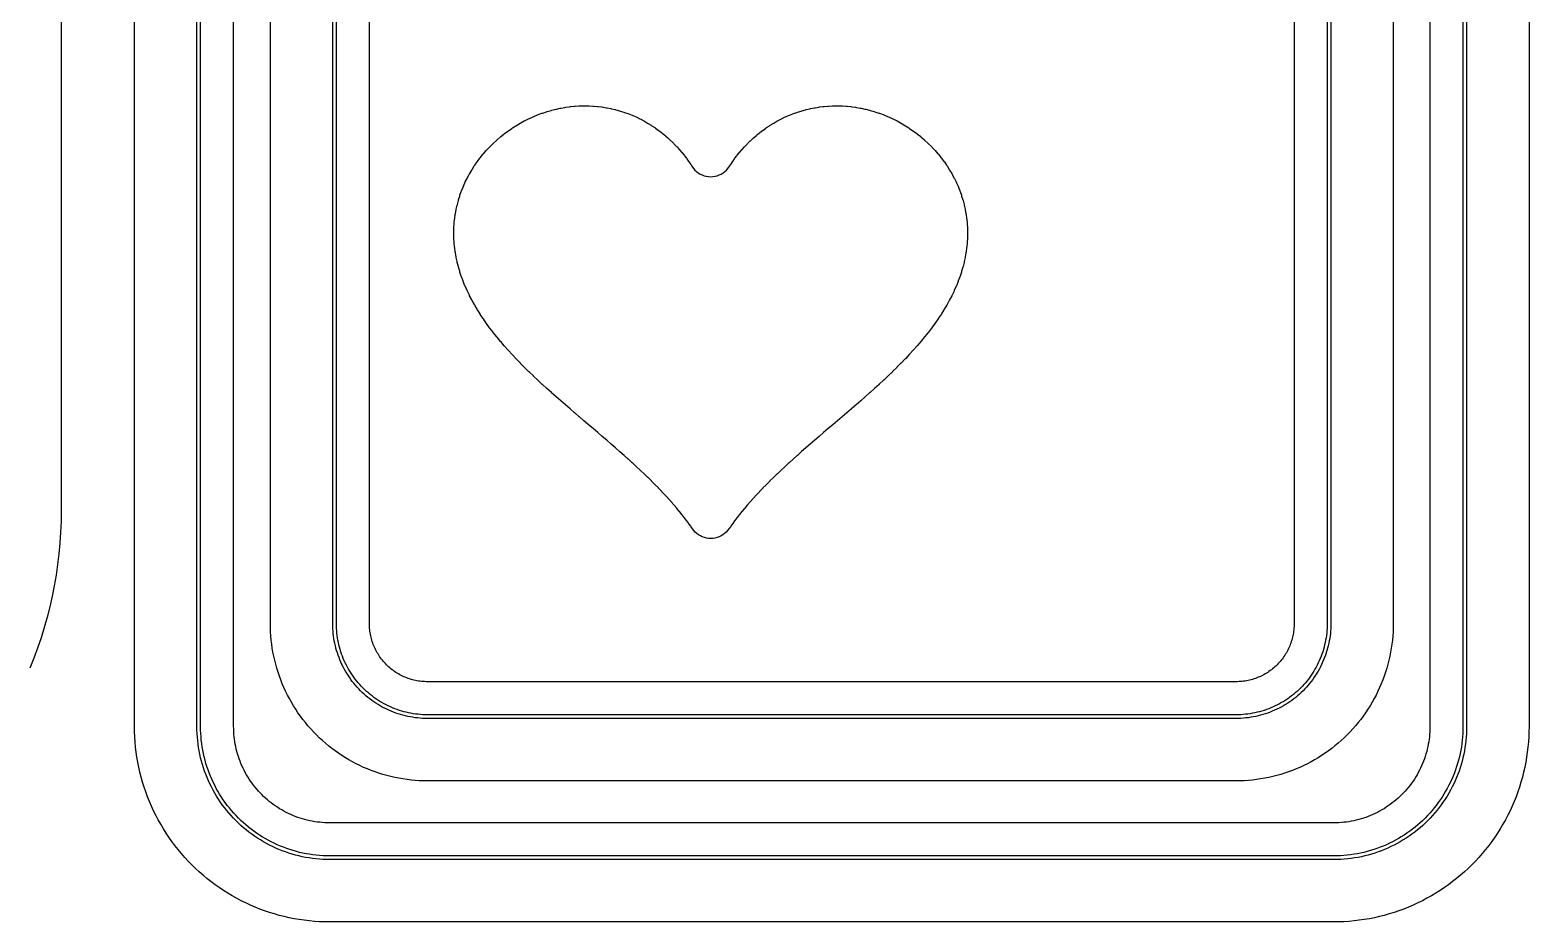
# Model space of a CAD drawing. Header units: metres. Extents: x 10 to 1210, y 10 to 2755.
# Drawn here: x 801.5 to 1210, y 10 to 252.9 of the extents above; entities that cross this region are included whole.
import ezdxf

# ---------------------------------------------------------------- set-up
doc = ezdxf.new("R2010")
doc.units = ezdxf.units.M
for name, color, linetype in [('ACIKLIK', 5, 'Continuous'), ('CAM_SABLON', 4, 'Continuous'), ('DIS_KENAR_V91_Z3', 1, 'Continuous'), ('LAMBA_T4_Z4', 3, 'Continuous')]:
    doc.layers.add(name, color=color, linetype=linetype)

msp = doc.modelspace()

# ---------------------------------------------------------------- linework, layer by layer
at = {"layer": 'ACIKLIK'}
for points in [[(1183, 556.62), (1183, 63.38), (1182.99, 62.51), (1182.96, 61.83), (1182.92, 61.14), (1182.85, 60.46), (1182.77, 59.78), (1182.68, 59.1), (1182.56, 58.43), (1182.43, 57.75), (1182.27, 57.08), (1182.11, 56.42), (1181.92, 55.76), (1181.72, 55.1), (1181.5, 54.46), (1181.26, 53.81), (1181, 53.17), (1180.73, 52.54), (1180.45, 51.92), (1180.14, 51.31), (1179.82, 50.7), (1179.49, 50.1), (1179.14, 49.51), (1178.77, 48.93), (1178.39, 48.36), (1177.99, 47.8), (1177.58, 47.25), (1177.16, 46.71), (1176.72, 46.19), (1176.27, 45.67), (1175.8, 45.17), (1175.32, 44.68), (1174.83, 44.2), (1174.33, 43.73), (1173.81, 43.28), (1173.29, 42.84), (1172.75, 42.42), (1172.2, 42.01), (1171.64, 41.61), (1171.07, 41.23), (1170.49, 40.86), (1169.9, 40.51), (1169.3, 40.18), (1168.69, 39.86), (1168.08, 39.55), (1167.46, 39.27), (1166.83, 39), (1166.19, 38.74), (1165.54, 38.5), (1164.9, 38.28), (1164.24, 38.08), (1163.58, 37.89), (1162.92, 37.73), (1162.25, 37.57), (1161.57, 37.44), (1160.9, 37.32), (1160.22, 37.23), (1159.54, 37.15), (1158.86, 37.08), (1158.17, 37.04), (1157.49, 37.01), (1156.62, 37), (1156.62, 37), (883.38, 37), (882.51, 37.01), (881.83, 37.04), (881.14, 37.08), (880.46, 37.15), (879.78, 37.23), (879.1, 37.32), (878.43, 37.44), (877.75, 37.57), (877.08, 37.73), (876.42, 37.89), (875.76, 38.08), (875.1, 38.28), (874.46, 38.5), (873.81, 38.74), (873.17, 39), (872.54, 39.27), (871.92, 39.55), (871.31, 39.86), (870.7, 40.18), (870.1, 40.51), (869.51, 40.86), (868.93, 41.23), (868.36, 41.61), (867.8, 42.01), (867.25, 42.42), (866.71, 42.84), (866.19, 43.28), (865.67, 43.73), (865.17, 44.2), (864.68, 44.68), (864.2, 45.17), (863.73, 45.67), (863.28, 46.19), (862.84, 46.71), (862.42, 47.25), (862.01, 47.8), (861.61, 48.36), (861.23, 48.93), (860.86, 49.51), (860.51, 50.1), (860.18, 50.7), (859.86, 51.31), (859.55, 51.92), (859.27, 52.54), (859, 53.17), (858.74, 53.81), (858.5, 54.46), (858.28, 55.1), (858.08, 55.76), (857.89, 56.42), (857.73, 57.08), (857.57, 57.75), (857.44, 58.43), (857.32, 59.1), (857.23, 59.78), (857.15, 60.46), (857.08, 61.14), (857.04, 61.83), (857.01, 62.51), (857, 63.38), (857, 556.62)], [(1146, 488.56), (1146, 91.44), (1145.99, 90.85), (1145.98, 90.43), (1145.95, 90.02), (1145.91, 89.61), (1145.86, 89.19), (1145.8, 88.78), (1145.73, 88.38), (1145.65, 87.97), (1145.56, 87.56), (1145.46, 87.16), (1145.35, 86.76), (1145.22, 86.37), (1145.09, 85.97), (1144.95, 85.59), (1144.79, 85.2), (1144.63, 84.82), (1144.45, 84.44), (1144.27, 84.07), (1144.08, 83.7), (1143.88, 83.34), (1143.66, 82.99), (1143.44, 82.64), (1143.21, 82.29), (1142.97, 81.95), (1142.72, 81.62), (1142.47, 81.29), (1142.2, 80.98), (1141.93, 80.66), (1141.65, 80.36), (1141.36, 80.06), (1141.06, 79.77), (1140.76, 79.49), (1140.45, 79.22), (1140.13, 78.95), (1139.8, 78.7), (1139.47, 78.45), (1139.13, 78.21), (1138.79, 77.98), (1138.44, 77.76), (1138.08, 77.55), (1137.72, 77.34), (1137.35, 77.15), (1136.98, 76.97), (1136.6, 76.79), (1136.22, 76.63), (1135.84, 76.48), (1135.45, 76.33), (1135.05, 76.2), (1134.66, 76.08), (1134.26, 75.96), (1133.86, 75.86), (1133.45, 75.77), (1133.05, 75.69), (1132.64, 75.62), (1132.23, 75.56), (1131.82, 75.51), (1131.4, 75.47), (1130.99, 75.45), (1130.57, 75.43), (1129.98, 75.42), (1129.98, 75.42), (910.02, 75.42), (909.43, 75.43), (909.01, 75.45), (908.6, 75.47), (908.18, 75.51), (907.77, 75.56), (907.36, 75.62), (906.95, 75.69), (906.55, 75.77), (906.14, 75.86), (905.74, 75.96), (905.34, 76.08), (904.95, 76.2), (904.55, 76.33), (904.16, 76.48), (903.78, 76.63), (903.4, 76.79), (903.02, 76.97), (902.65, 77.15), (902.28, 77.34), (901.92, 77.55), (901.56, 77.76), (901.21, 77.98), (900.87, 78.21), (900.53, 78.45), (900.2, 78.7), (899.87, 78.95), (899.55, 79.22), (899.24, 79.49), (898.94, 79.77), (898.64, 80.06), (898.35, 80.36), (898.07, 80.66), (897.8, 80.98), (897.53, 81.29), (897.28, 81.62), (897.03, 81.95), (896.79, 82.29), (896.56, 82.64), (896.34, 82.99), (896.12, 83.34), (895.92, 83.7), (895.73, 84.07), (895.55, 84.44), (895.37, 84.82), (895.21, 85.2), (895.05, 85.59), (894.91, 85.97), (894.78, 86.37), (894.65, 86.76), (894.54, 87.16), (894.44, 87.56), (894.35, 87.97), (894.27, 88.38), (894.2, 88.78), (894.14, 89.19), (894.09, 89.61), (894.05, 90.02), (894.02, 90.43), (894.01, 90.85), (894, 91.44), (894, 488.56)]]:
    msp.add_lwpolyline(points, dxfattribs=at)
at = {"layer": 'CAM_SABLON'}
for points in [[(1192, 556.68), (1192, 63.32), (1191.99, 62.28), (1191.95, 61.36), (1191.89, 60.44), (1191.81, 59.52), (1191.7, 58.61), (1191.57, 57.69), (1191.41, 56.79), (1191.23, 55.88), (1191.03, 54.98), (1190.8, 54.09), (1190.55, 53.2), (1190.28, 52.32), (1189.98, 51.45), (1189.66, 50.59), (1189.32, 49.73), (1188.96, 48.88), (1188.57, 48.05), (1188.16, 47.22), (1187.73, 46.4), (1187.28, 45.6), (1186.81, 44.81), (1186.32, 44.03), (1185.81, 43.26), (1185.28, 42.51), (1184.72, 41.77), (1184.15, 41.05), (1183.57, 40.34), (1182.96, 39.65), (1182.33, 38.97), (1181.69, 38.31), (1181.03, 37.67), (1180.35, 37.04), (1179.66, 36.43), (1178.95, 35.85), (1178.23, 35.28), (1177.49, 34.72), (1176.74, 34.19), (1175.97, 33.68), (1175.19, 33.19), (1174.4, 32.72), (1173.6, 32.27), (1172.78, 31.84), (1171.95, 31.43), (1171.12, 31.04), (1170.27, 30.68), (1169.41, 30.34), (1168.55, 30.02), (1167.68, 29.72), (1166.8, 29.45), (1165.91, 29.2), (1165.02, 28.97), (1164.12, 28.77), (1163.21, 28.59), (1162.31, 28.43), (1161.39, 28.3), (1160.48, 28.19), (1159.56, 28.11), (1158.64, 28.05), (1157.72, 28.01), (1156.68, 28), (1156.68, 28), (883.32, 28), (882.28, 28.01), (881.36, 28.05), (880.44, 28.11), (879.52, 28.19), (878.61, 28.3), (877.69, 28.43), (876.79, 28.59), (875.88, 28.77), (874.98, 28.97), (874.09, 29.2), (873.2, 29.45), (872.32, 29.72), (871.45, 30.02), (870.59, 30.34), (869.73, 30.68), (868.88, 31.04), (868.05, 31.43), (867.22, 31.84), (866.4, 32.27), (865.6, 32.72), (864.81, 33.19), (864.03, 33.68), (863.26, 34.19), (862.51, 34.72), (861.77, 35.28), (861.05, 35.85), (860.34, 36.43), (859.65, 37.04), (858.97, 37.67), (858.31, 38.31), (857.67, 38.97), (857.04, 39.65), (856.43, 40.34), (855.85, 41.05), (855.28, 41.77), (854.72, 42.51), (854.19, 43.26), (853.68, 44.03), (853.19, 44.81), (852.72, 45.6), (852.27, 46.4), (851.84, 47.22), (851.43, 48.05), (851.04, 48.88), (850.68, 49.73), (850.34, 50.59), (850.02, 51.45), (849.72, 52.32), (849.45, 53.2), (849.2, 54.09), (848.97, 54.98), (848.77, 55.88), (848.59, 56.79), (848.43, 57.69), (848.3, 58.61), (848.19, 59.52), (848.11, 60.44), (848.05, 61.36), (848.01, 62.28), (848, 63.32), (848, 556.68)], [(1155, 488.62), (1155, 91.38), (1154.99, 90.61), (1154.96, 89.96), (1154.92, 89.31), (1154.86, 88.66), (1154.79, 88.02), (1154.69, 87.38), (1154.58, 86.73), (1154.46, 86.1), (1154.31, 85.46), (1154.15, 84.83), (1153.98, 84.21), (1153.78, 83.59), (1153.57, 82.97), (1153.35, 82.36), (1153.11, 81.76), (1152.85, 81.16), (1152.58, 80.57), (1152.29, 79.98), (1151.99, 79.41), (1151.67, 78.84), (1151.34, 78.28), (1150.99, 77.73), (1150.63, 77.19), (1150.25, 76.66), (1149.87, 76.14), (1149.46, 75.63), (1149.05, 75.13), (1148.62, 74.64), (1148.18, 74.16), (1147.72, 73.7), (1147.26, 73.24), (1146.78, 72.8), (1146.29, 72.37), (1145.79, 71.96), (1145.28, 71.56), (1144.76, 71.17), (1144.23, 70.79), (1143.69, 70.43), (1143.14, 70.08), (1142.58, 69.75), (1142.01, 69.43), (1141.44, 69.13), (1140.85, 68.84), (1140.26, 68.57), (1139.67, 68.31), (1139.06, 68.07), (1138.45, 67.85), (1137.84, 67.64), (1137.21, 67.45), (1136.59, 67.27), (1135.96, 67.11), (1135.32, 66.97), (1134.69, 66.84), (1134.05, 66.73), (1133.4, 66.64), (1132.76, 66.56), (1132.11, 66.5), (1131.46, 66.46), (1130.81, 66.43), (1130.04, 66.42), (1130.04, 66.42), (909.96, 66.42), (909.19, 66.43), (908.54, 66.46), (907.89, 66.5), (907.24, 66.56), (906.6, 66.64), (905.95, 66.73), (905.31, 66.84), (904.68, 66.97), (904.04, 67.11), (903.41, 67.27), (902.79, 67.45), (902.16, 67.64), (901.55, 67.85), (900.94, 68.07), (900.33, 68.31), (899.74, 68.57), (899.15, 68.84), (898.56, 69.13), (897.99, 69.43), (897.42, 69.75), (896.86, 70.08), (896.31, 70.43), (895.77, 70.79), (895.24, 71.17), (894.72, 71.56), (894.21, 71.96), (893.71, 72.37), (893.22, 72.8), (892.74, 73.24), (892.28, 73.7), (891.82, 74.16), (891.38, 74.64), (890.95, 75.13), (890.54, 75.63), (890.13, 76.14), (889.75, 76.66), (889.37, 77.19), (889.01, 77.73), (888.66, 78.28), (888.33, 78.84), (888.01, 79.41), (887.71, 79.98), (887.42, 80.57), (887.15, 81.16), (886.89, 81.76), (886.65, 82.36), (886.43, 82.97), (886.22, 83.59), (886.02, 84.21), (885.85, 84.83), (885.69, 85.46), (885.54, 86.1), (885.42, 86.73), (885.31, 87.38), (885.21, 88.02), (885.14, 88.66), (885.08, 89.31), (885.04, 89.96), (885.01, 90.61), (885, 91.38), (885, 488.62)]]:
    msp.add_lwpolyline(points, dxfattribs=at)
at = {"layer": 'DIS_KENAR_V91_Z3'}
for points in [[(810, 1098), (810, 122), (809.96, 119.07), (809.85, 116.14), (809.65, 113.21), (809.39, 110.29), (809.04, 107.38), (808.62, 104.48), (808.12, 101.59), (807.55, 98.71), (806.91, 95.85), (806.18, 93.01), (805.39, 90.19), (804.52, 87.39), (803.58, 84.61), (802.56, 81.86), (801.47, 79.14)], [(1210, 556.8), (1210, 63.2), (1209.98, 61.81), (1209.93, 60.42), (1209.84, 59.03), (1209.71, 57.64), (1209.54, 56.26), (1209.35, 54.88), (1209.11, 53.51), (1208.84, 52.14), (1208.53, 50.78), (1208.19, 49.43), (1207.81, 48.09), (1207.4, 46.76), (1206.95, 45.44), (1206.47, 44.13), (1205.95, 42.84), (1205.4, 41.56), (1204.82, 40.3), (1204.2, 39.05), (1203.55, 37.82), (1202.87, 36.6), (1202.16, 35.4), (1201.42, 34.23), (1200.64, 33.07), (1199.84, 31.93), (1199.01, 30.81), (1198.14, 29.72), (1197.25, 28.65), (1196.34, 27.6), (1195.39, 26.58), (1194.42, 25.58), (1193.42, 24.61), (1192.4, 23.66), (1191.35, 22.75), (1190.28, 21.86), (1189.19, 20.99), (1188.07, 20.16), (1186.93, 19.36), (1185.77, 18.58), (1184.6, 17.84), (1183.4, 17.13), (1182.18, 16.45), (1180.95, 15.8), (1179.7, 15.18), (1178.44, 14.6), (1177.16, 14.05), (1175.87, 13.53), (1174.56, 13.05), (1173.24, 12.6), (1171.91, 12.19), (1170.57, 11.81), (1169.22, 11.47), (1167.86, 11.16), (1166.49, 10.89), (1165.12, 10.65), (1163.74, 10.46), (1162.36, 10.29), (1160.97, 10.16), (1159.58, 10.07), (1158.19, 10.02), (1156.8, 10), (1156.8, 10), (883.2, 10), (881.81, 10.02), (880.42, 10.07), (879.03, 10.16), (877.64, 10.29), (876.26, 10.46), (874.88, 10.65), (873.51, 10.89), (872.14, 11.16), (870.78, 11.47), (869.43, 11.81), (868.09, 12.19), (866.76, 12.6), (865.44, 13.05), (864.13, 13.53), (862.84, 14.05), (861.56, 14.6), (860.3, 15.18), (859.05, 15.8), (857.82, 16.45), (856.6, 17.13), (855.4, 17.84), (854.23, 18.58), (853.07, 19.36), (851.93, 20.16), (850.81, 20.99), (849.72, 21.86), (848.65, 22.75), (847.6, 23.66), (846.58, 24.61), (845.58, 25.58), (844.61, 26.58), (843.66, 27.6), (842.75, 28.65), (841.86, 29.72), (840.99, 30.81), (840.16, 31.93), (839.36, 33.07), (838.58, 34.23), (837.84, 35.4), (837.13, 36.6), (836.45, 37.82), (835.8, 39.05), (835.18, 40.3), (834.6, 41.56), (834.05, 42.84), (833.53, 44.13), (833.05, 45.44), (832.6, 46.76), (832.19, 48.09), (831.81, 49.43), (831.47, 50.78), (831.16, 52.14), (830.89, 53.51), (830.65, 54.88), (830.46, 56.26), (830.29, 57.64), (830.16, 59.03), (830.07, 60.42), (830.02, 61.81), (830, 63.2), (830, 556.8)], [(1173, 488.74), (1173, 91.26), (1172.99, 90.14), (1172.94, 89.02), (1172.87, 87.9), (1172.77, 86.78), (1172.63, 85.67), (1172.47, 84.56), (1172.28, 83.45), (1172.06, 82.35), (1171.82, 81.26), (1171.54, 80.17), (1171.24, 79.09), (1170.9, 78.02), (1170.54, 76.96), (1170.15, 75.91), (1169.74, 74.87), (1169.3, 73.84), (1168.83, 72.82), (1168.33, 71.81), (1167.81, 70.82), (1167.26, 69.84), (1166.69, 68.88), (1166.09, 67.93), (1165.47, 67), (1164.82, 66.08), (1164.15, 65.18), (1163.45, 64.3), (1162.74, 63.44), (1162, 62.6), (1161.23, 61.77), (1160.45, 60.97), (1159.65, 60.19), (1158.83, 59.42), (1157.98, 58.69), (1157.12, 57.97), (1156.24, 57.27), (1155.34, 56.6), (1154.42, 55.96), (1153.49, 55.33), (1152.54, 54.73), (1151.58, 54.16), (1150.6, 53.61), (1149.61, 53.09), (1148.6, 52.59), (1147.58, 52.12), (1146.55, 51.68), (1145.51, 51.27), (1144.46, 50.88), (1143.4, 50.52), (1142.33, 50.19), (1141.25, 49.88), (1140.16, 49.6), (1139.07, 49.36), (1137.97, 49.14), (1136.86, 48.95), (1135.75, 48.79), (1134.64, 48.66), (1133.52, 48.55), (1132.4, 48.48), (1131.28, 48.44), (1130.16, 48.42), (1130.16, 48.42), (909.84, 48.42), (908.72, 48.44), (907.6, 48.48), (906.48, 48.55), (905.36, 48.66), (904.25, 48.79), (903.14, 48.95), (902.03, 49.14), (900.93, 49.36), (899.84, 49.6), (898.75, 49.88), (897.67, 50.19), (896.6, 50.52), (895.54, 50.88), (894.49, 51.27), (893.45, 51.68), (892.42, 52.12), (891.4, 52.59), (890.39, 53.09), (889.4, 53.61), (888.42, 54.16), (887.46, 54.73), (886.51, 55.33), (885.58, 55.96), (884.66, 56.6), (883.76, 57.27), (882.88, 57.97), (882.02, 58.69), (881.17, 59.42), (880.35, 60.19), (879.55, 60.97), (878.77, 61.77), (878, 62.6), (877.26, 63.44), (876.55, 64.3), (875.85, 65.18), (875.18, 66.08), (874.53, 67), (873.91, 67.93), (873.31, 68.88), (872.74, 69.84), (872.19, 70.82), (871.67, 71.81), (871.17, 72.82), (870.7, 73.84), (870.26, 74.87), (869.85, 75.91), (869.46, 76.96), (869.1, 78.02), (868.76, 79.09), (868.46, 80.17), (868.18, 81.26), (867.94, 82.35), (867.72, 83.45), (867.53, 84.56), (867.37, 85.67), (867.23, 86.78), (867.13, 87.9), (867.06, 89.02), (867.01, 90.14), (867, 91.26), (867, 488.74)]]:
    msp.add_lwpolyline(points, dxfattribs=at)
msp.add_lwpolyline([(927.76, 170.52), (927.68, 170.62), (926.82, 171.75), (926.75, 171.85), (925.92, 172.98), (925.84, 173.09), (925.05, 174.22), (924.97, 174.34), (924.22, 175.47), (924.14, 175.6), (923.43, 176.73), (923.35, 176.86), (922.69, 177.99), (922.6, 178.14), (921.98, 179.27), (921.9, 179.42), (921.31, 180.54), (921.23, 180.7), (920.69, 181.83), (920.62, 181.99), (920.12, 183.12), (920.04, 183.29), (919.59, 184.41), (919.52, 184.59), (919.11, 185.71), (919.04, 185.9), (918.68, 187.01), (918.61, 187.21), (918.29, 188.32), (918.23, 188.52), (917.95, 189.63), (917.9, 189.84), (917.67, 190.94), (917.63, 191.16), (917.43, 192.25), (917.4, 192.47), (917.25, 193.56), (917.22, 193.79), (917.12, 194.87), (917.1, 195.1), (917.03, 196.18), (917.02, 196.42), (917, 197.49), (917, 197.72), (917.02, 198.79), (917.03, 199.03), (917.1, 200.09), (917.12, 200.33), (917.22, 201.38), (917.25, 201.62), (917.4, 202.66), (917.44, 202.9), (917.62, 203.94), (917.67, 204.17), (917.9, 205.2), (917.96, 205.43), (918.23, 206.46), (918.3, 206.68), (918.61, 207.7), (918.68, 207.92), (919.04, 208.92), (919.12, 209.14), (919.51, 210.13), (919.6, 210.35), (920.03, 211.32), (920.13, 211.53), (920.6, 212.5), (920.71, 212.7), (921.22, 213.65), (921.33, 213.85), (921.88, 214.78), (922, 214.97), (922.58, 215.89), (922.71, 216.08), (923.33, 216.97), (923.46, 217.15), (924.12, 218.03), (924.25, 218.2), (924.94, 219.06), (925.08, 219.23), (925.81, 220.06), (925.95, 220.22), (926.71, 221.03), (926.86, 221.18), (927.65, 221.96), (927.8, 222.11), (928.62, 222.87), (928.78, 223.01), (929.62, 223.73), (929.78, 223.87), (930.65, 224.57), (930.82, 224.7), (931.71, 225.36), (931.89, 225.48), (932.8, 226.12), (932.98, 226.23), (933.92, 226.83), (934.1, 226.94), (935.05, 227.51), (935.24, 227.61), (936.21, 228.14), (936.4, 228.24), (937.39, 228.73), (937.58, 228.82), (938.58, 229.28), (938.78, 229.36), (939.8, 229.78), (940, 229.86), (941.02, 230.24), (941.22, 230.31), (942.26, 230.65), (942.46, 230.72), (943.5, 231.02), (943.72, 231.08), (944.76, 231.34), (944.97, 231.39), (946.02, 231.61), (946.24, 231.65), (947.29, 231.84), (947.5, 231.87), (948.56, 232.01), (948.78, 232.04), (949.82, 232.15), (950.05, 232.16), (951.09, 232.23), (951.31, 232.24), (952.36, 232.27), (952.58, 232.27), (953.61, 232.26), (953.84, 232.25), (954.87, 232.2), (955.09, 232.18), (956.11, 232.1), (956.33, 232.07), (957.35, 231.95), (957.57, 231.92), (958.57, 231.75), (958.79, 231.71), (959.78, 231.52), (959.99, 231.47), (960.97, 231.24), (961.18, 231.18), (962.15, 230.91), (962.36, 230.85), (963.3, 230.55), (963.51, 230.48), (964.44, 230.15), (964.65, 230.07), (965.56, 229.7), (965.76, 229.62), (966.66, 229.23), (966.85, 229.14), (967.73, 228.71), (967.92, 228.62), (968.78, 228.16), (968.96, 228.06), (969.8, 227.58), (969.98, 227.48), (970.8, 226.97), (970.97, 226.86), (971.77, 226.33), (971.93, 226.21), (972.71, 225.66), (972.86, 225.54), (973.62, 224.97), (973.77, 224.85), (974.5, 224.25), (974.64, 224.13), (975.35, 223.51), (975.48, 223.39), (976.16, 222.76), (976.3, 222.63), (976.95, 221.99), (977.08, 221.86), (977.71, 221.2), (977.83, 221.08), (978.43, 220.41), (978.54, 220.28), (979.12, 219.6), (979.23, 219.47), (979.78, 218.79), (979.88, 218.66), (980.4, 217.97), (980.5, 217.84), (980.99, 217.15), (981.08, 217.02), (981.55, 216.33), (981.64, 216.2), (981.87, 215.84), (982.31, 215.23), (982.7, 214.78), (983.14, 214.37), (983.62, 214.01), (984.13, 213.7), (984.67, 213.44), (985.23, 213.23), (985.81, 213.09), (986.4, 213), (987, 212.97), (987.6, 213), (988.19, 213.09), (988.77, 213.23), (989.33, 213.44), (989.87, 213.7), (990.38, 214.01), (990.86, 214.37), (991.3, 214.78), (991.69, 215.23), (992.13, 215.84), (992.36, 216.2), (992.45, 216.33), (992.92, 217.02), (993.01, 217.15), (993.5, 217.84), (993.6, 217.97), (994.12, 218.66), (994.22, 218.79), (994.77, 219.47), (994.88, 219.6), (995.46, 220.28), (995.57, 220.41), (996.17, 221.08), (996.29, 221.2), (996.92, 221.86), (997.05, 221.99), (997.7, 222.63), (997.84, 222.76), (998.52, 223.39), (998.65, 223.51), (999.36, 224.13), (999.5, 224.25), (1000.23, 224.85), (1000.38, 224.97), (1001.14, 225.54), (1001.29, 225.66), (1002.07, 226.21), (1002.23, 226.33), (1003.03, 226.86), (1003.2, 226.97), (1004.02, 227.48), (1004.2, 227.58), (1005.04, 228.06), (1005.22, 228.16), (1006.08, 228.62), (1006.27, 228.71), (1007.15, 229.14), (1007.34, 229.23), (1008.24, 229.62), (1008.44, 229.7), (1009.35, 230.07), (1009.56, 230.15), (1010.49, 230.48), (1010.7, 230.55), (1011.64, 230.85), (1011.85, 230.91), (1012.82, 231.18), (1013.03, 231.24), (1014.01, 231.47), (1014.22, 231.52), (1015.21, 231.71), (1015.43, 231.75), (1016.43, 231.92), (1016.65, 231.95), (1017.67, 232.07), (1017.89, 232.1), (1018.91, 232.18), (1019.13, 232.2), (1020.16, 232.25), (1020.39, 232.26), (1021.42, 232.27), (1021.64, 232.27), (1022.69, 232.24), (1022.91, 232.23), (1023.95, 232.16), (1024.18, 232.15), (1025.23, 232.04), (1025.44, 232.01), (1026.5, 231.87), (1026.71, 231.84), (1027.76, 231.65), (1027.98, 231.61), (1029.03, 231.39), (1029.24, 231.34), (1030.28, 231.08), (1030.5, 231.02), (1031.54, 230.72), (1031.74, 230.65), (1032.78, 230.31), (1032.98, 230.24), (1034, 229.86), (1034.2, 229.78), (1035.22, 229.36), (1035.42, 229.28), (1036.42, 228.82), (1036.61, 228.73), (1037.6, 228.24), (1037.79, 228.14), (1038.76, 227.61), (1038.95, 227.51), (1039.9, 226.94), (1040.08, 226.83), (1041.02, 226.23), (1041.2, 226.12), (1042.11, 225.48), (1042.29, 225.36), (1043.18, 224.7), (1043.35, 224.57), (1044.22, 223.87), (1044.38, 223.73), (1045.22, 223.01), (1045.38, 222.87), (1046.2, 222.11), (1046.35, 221.96), (1047.14, 221.18), (1047.29, 221.03), (1048.05, 220.22), (1048.19, 220.06), (1048.92, 219.23), (1049.06, 219.06), (1049.75, 218.2), (1049.88, 218.03), (1050.54, 217.15), (1050.67, 216.97), (1051.29, 216.08), (1051.42, 215.89), (1052, 214.97), (1052.12, 214.78), (1052.67, 213.85), (1052.78, 213.65), (1053.29, 212.7), (1053.4, 212.5), (1053.87, 211.53), (1053.97, 211.32), (1054.4, 210.35), (1054.49, 210.13), (1054.88, 209.14), (1054.96, 208.92), (1055.32, 207.92), (1055.39, 207.7), (1055.7, 206.68), (1055.77, 206.46), (1056.04, 205.43), (1056.1, 205.2), (1056.33, 204.17), (1056.38, 203.94), (1056.56, 202.9), (1056.6, 202.66), (1056.75, 201.62), (1056.78, 201.38), (1056.88, 200.33), (1056.9, 200.09), (1056.97, 199.03), (1056.98, 198.79), (1057, 197.72), (1057, 197.49), (1056.98, 196.42), (1056.97, 196.18), (1056.9, 195.1), (1056.88, 194.87), (1056.78, 193.79), (1056.75, 193.56), (1056.6, 192.47), (1056.57, 192.25), (1056.37, 191.16), (1056.33, 190.94), (1056.1, 189.84), (1056.05, 189.63), (1055.77, 188.52), (1055.71, 188.32), (1055.39, 187.21), (1055.32, 187.01), (1054.96, 185.9), (1054.89, 185.71), (1054.48, 184.59), (1054.41, 184.41), (1053.96, 183.29), (1053.88, 183.12), (1053.38, 181.99), (1053.31, 181.83), (1052.77, 180.7), (1052.69, 180.54), (1052.1, 179.42), (1052.02, 179.27), (1051.4, 178.14), (1051.31, 177.99), (1050.65, 176.86), (1050.57, 176.73), (1049.86, 175.6), (1049.78, 175.47), (1049.03, 174.34), (1048.95, 174.22), (1048.16, 173.09), (1048.08, 172.98), (1047.25, 171.85), (1047.18, 171.75), (1046.31, 170.61), (1046.24, 170.52), (1045.37, 169.43), (1045.3, 169.34), (1044.37, 168.21), (1044.3, 168.13), (1043.33, 167), (1043.26, 166.92), (1042.26, 165.79), (1042.2, 165.72), (1041.17, 164.6), (1041.11, 164.53), (1040.05, 163.41), (1039.99, 163.35), (1038.91, 162.23), (1038.85, 162.18), (1037.74, 161.06), (1037.69, 161.01), (1036.56, 159.9), (1036.51, 159.85), (1035.36, 158.74), (1035.32, 158.7), (1034.14, 157.59), (1034.1, 157.56), (1032.91, 156.45), (1032.88, 156.42), (1031.67, 155.32), (1031.64, 155.29), (1030.42, 154.19), (1030.39, 154.17), (1029.16, 153.07), (1029.13, 153.05), (1027.89, 151.96), (1027.87, 151.94), (1026.62, 150.85), (1026.6, 150.84), (1025.35, 149.75), (1025.33, 149.74), (1024.08, 148.66), (1024.07, 148.65), (1022.8, 147.57), (1022.8, 147.57), (1021.54, 146.49), (1020.27, 145.42), (1019.02, 144.35), (1017.78, 143.3), (1016.55, 142.24), (1015.34, 141.2), (1014.13, 140.16), (1012.94, 139.12), (1011.77, 138.1), (1010.61, 137.07), (1010.57, 137.04), (1009.47, 136.05), (1009.43, 136.02), (1008.36, 135.04), (1008.32, 135), (1007.27, 134.04), (1007.22, 134), (1006.2, 133.05), (1006.15, 133), (1005.16, 132.06), (1005.1, 132.01), (1004.14, 131.08), (1004.08, 131.03), (1003.15, 130.11), (1003.09, 130.05), (1002.18, 129.15), (1002.12, 129.09), (1001.25, 128.2), (1001.18, 128.13), (1000.34, 127.26), (1000.27, 127.19), (999.47, 126.33), (999.4, 126.25), (998.62, 125.41), (998.55, 125.33), (997.81, 124.51), (997.73, 124.42), (997.02, 123.61), (996.95, 123.52), (996.27, 122.73), (996.19, 122.63), (995.55, 121.86), (995.47, 121.76), (994.87, 121.01), (994.79, 120.9), (994.21, 120.17), (994.13, 120.06), (993.59, 119.35), (993.51, 119.24), (993, 118.54), (992.92, 118.43), (992.45, 117.76), (992.36, 117.63), (991.96, 117.04), (991.61, 116.58), (991.21, 116.15), (990.78, 115.76), (990.31, 115.41), (989.81, 115.12), (989.28, 114.87), (988.73, 114.67), (988.16, 114.53), (987.58, 114.45), (987, 114.42), (986.42, 114.45), (985.84, 114.53), (985.27, 114.67), (984.72, 114.87), (984.19, 115.12), (983.69, 115.41), (983.22, 115.76), (982.79, 116.15), (982.39, 116.58), (982.04, 117.04), (981.64, 117.63), (981.55, 117.76), (981.08, 118.43), (981, 118.54), (980.49, 119.24), (980.41, 119.35), (979.87, 120.06), (979.79, 120.17), (979.21, 120.9), (979.13, 121.01), (978.53, 121.76), (978.45, 121.86), (977.81, 122.63), (977.73, 122.73), (977.05, 123.52), (976.98, 123.61), (976.27, 124.42), (976.19, 124.51), (975.45, 125.33), (975.38, 125.41), (974.6, 126.25), (974.53, 126.33), (973.73, 127.19), (973.66, 127.26), (972.82, 128.13), (972.75, 128.2), (971.88, 129.09), (971.82, 129.15), (970.91, 130.05), (970.85, 130.11), (969.92, 131.03), (969.86, 131.08), (968.9, 132.01), (968.84, 132.06), (967.85, 133), (967.8, 133.05), (966.78, 134), (966.73, 134.04), (965.68, 135), (965.64, 135.04), (964.57, 136.02), (964.53, 136.05), (963.43, 137.04), (963.39, 137.07), (962.27, 138.06), (961.09, 139.09), (959.9, 140.13), (958.69, 141.18), (957.47, 142.23), (956.23, 143.29), (954.98, 144.35), (953.73, 145.42), (952.47, 146.49), (951.21, 147.56), (951.2, 147.57), (949.94, 148.64), (949.93, 148.65), (948.68, 149.73), (948.66, 149.74), (947.41, 150.83), (947.4, 150.84), (946.15, 151.93), (946.13, 151.94), (944.89, 153.03), (944.87, 153.05), (943.64, 154.14), (943.61, 154.17), (942.39, 155.26), (942.36, 155.29), (941.16, 156.39), (941.12, 156.42), (939.93, 157.52), (939.89, 157.56), (938.72, 158.66), (938.68, 158.7), (937.53, 159.81), (937.48, 159.85), (936.35, 160.96), (936.3, 161.01), (935.2, 162.13), (935.14, 162.18), (934.06, 163.29), (934, 163.35), (932.95, 164.47), (932.89, 164.54), (931.86, 165.66), (931.8, 165.73), (930.8, 166.85), (930.73, 166.93), (929.77, 168.05), (929.7, 168.13), (928.77, 169.26), (928.69, 169.35), (927.76, 170.52)], close=True, dxfattribs=at)
at = {"layer": 'LAMBA_T4_Z4'}
for points in [[(1193, 556.69), (1193, 63.31), (1192.99, 62.25), (1192.95, 61.31), (1192.89, 60.36), (1192.8, 59.42), (1192.69, 58.48), (1192.55, 57.54), (1192.39, 56.6), (1192.21, 55.67), (1192, 54.75), (1191.77, 53.83), (1191.51, 52.92), (1191.23, 52.01), (1190.92, 51.12), (1190.59, 50.23), (1190.24, 49.35), (1189.87, 48.48), (1189.47, 47.62), (1189.05, 46.77), (1188.61, 45.93), (1188.15, 45.1), (1187.66, 44.29), (1187.16, 43.48), (1186.63, 42.7), (1186.09, 41.92), (1185.52, 41.16), (1184.93, 40.42), (1184.33, 39.69), (1183.7, 38.98), (1183.06, 38.28), (1182.4, 37.6), (1181.72, 36.94), (1181.02, 36.3), (1180.31, 35.67), (1179.58, 35.07), (1178.84, 34.48), (1178.08, 33.91), (1177.3, 33.37), (1176.52, 32.84), (1175.71, 32.34), (1174.9, 31.85), (1174.07, 31.39), (1173.23, 30.95), (1172.38, 30.53), (1171.52, 30.13), (1170.65, 29.76), (1169.77, 29.41), (1168.88, 29.08), (1167.99, 28.77), (1167.08, 28.49), (1166.17, 28.23), (1165.25, 28), (1164.33, 27.79), (1163.4, 27.61), (1162.46, 27.45), (1161.52, 27.31), (1160.58, 27.2), (1159.64, 27.11), (1158.69, 27.05), (1157.75, 27.01), (1156.69, 27), (1156.69, 27), (883.31, 27), (882.25, 27.01), (881.31, 27.05), (880.36, 27.11), (879.42, 27.2), (878.48, 27.31), (877.54, 27.45), (876.6, 27.61), (875.67, 27.79), (874.75, 28), (873.83, 28.23), (872.92, 28.49), (872.01, 28.77), (871.12, 29.08), (870.23, 29.41), (869.35, 29.76), (868.48, 30.13), (867.62, 30.53), (866.77, 30.95), (865.93, 31.39), (865.1, 31.85), (864.29, 32.34), (863.48, 32.84), (862.7, 33.37), (861.92, 33.91), (861.16, 34.48), (860.42, 35.07), (859.69, 35.67), (858.98, 36.3), (858.28, 36.94), (857.6, 37.6), (856.94, 38.28), (856.3, 38.98), (855.67, 39.69), (855.07, 40.42), (854.48, 41.16), (853.91, 41.92), (853.37, 42.7), (852.84, 43.48), (852.34, 44.29), (851.85, 45.1), (851.39, 45.93), (850.95, 46.77), (850.53, 47.62), (850.13, 48.48), (849.76, 49.35), (849.41, 50.23), (849.08, 51.12), (848.77, 52.01), (848.49, 52.92), (848.23, 53.83), (848, 54.75), (847.79, 55.67), (847.61, 56.6), (847.45, 57.54), (847.31, 58.48), (847.2, 59.42), (847.11, 60.36), (847.05, 61.31), (847.01, 62.25), (847, 63.31), (847, 556.69)], [(1156, 488.63), (1156, 91.37), (1155.99, 90.58), (1155.96, 89.91), (1155.92, 89.23), (1155.86, 88.56), (1155.78, 87.89), (1155.68, 87.22), (1155.57, 86.55), (1155.43, 85.89), (1155.28, 85.23), (1155.12, 84.57), (1154.93, 83.92), (1154.73, 83.28), (1154.52, 82.64), (1154.28, 82), (1154.03, 81.37), (1153.76, 80.75), (1153.48, 80.14), (1153.18, 79.53), (1152.87, 78.93), (1152.54, 78.34), (1152.19, 77.76), (1151.83, 77.19), (1151.45, 76.63), (1151.06, 76.07), (1150.66, 75.53), (1150.24, 75), (1149.81, 74.48), (1149.36, 73.97), (1148.9, 73.48), (1148.43, 72.99), (1147.95, 72.52), (1147.45, 72.06), (1146.94, 71.61), (1146.42, 71.18), (1145.89, 70.76), (1145.35, 70.36), (1144.79, 69.97), (1144.23, 69.59), (1143.66, 69.23), (1143.08, 68.88), (1142.49, 68.55), (1141.89, 68.24), (1141.28, 67.94), (1140.67, 67.66), (1140.05, 67.39), (1139.42, 67.14), (1138.78, 66.9), (1138.14, 66.69), (1137.5, 66.49), (1136.85, 66.3), (1136.19, 66.14), (1135.53, 65.99), (1134.87, 65.86), (1134.2, 65.74), (1133.53, 65.64), (1132.86, 65.56), (1132.19, 65.5), (1131.51, 65.46), (1130.84, 65.43), (1130.05, 65.42), (1130.05, 65.42), (909.95, 65.42), (909.16, 65.43), (908.49, 65.46), (907.81, 65.5), (907.14, 65.56), (906.47, 65.64), (905.8, 65.74), (905.13, 65.86), (904.47, 65.99), (903.81, 66.14), (903.15, 66.3), (902.5, 66.49), (901.86, 66.69), (901.22, 66.9), (900.58, 67.14), (899.95, 67.39), (899.33, 67.66), (898.72, 67.94), (898.11, 68.24), (897.51, 68.55), (896.92, 68.88), (896.34, 69.23), (895.77, 69.59), (895.21, 69.97), (894.65, 70.36), (894.11, 70.76), (893.58, 71.18), (893.06, 71.61), (892.55, 72.06), (892.05, 72.52), (891.57, 72.99), (891.1, 73.48), (890.64, 73.97), (890.19, 74.48), (889.76, 75), (889.34, 75.53), (888.94, 76.07), (888.55, 76.63), (888.17, 77.19), (887.81, 77.76), (887.46, 78.34), (887.13, 78.93), (886.82, 79.53), (886.52, 80.14), (886.24, 80.75), (885.97, 81.37), (885.72, 82), (885.48, 82.64), (885.27, 83.28), (885.07, 83.92), (884.88, 84.57), (884.72, 85.23), (884.57, 85.89), (884.43, 86.55), (884.32, 87.22), (884.22, 87.89), (884.14, 88.56), (884.08, 89.23), (884.04, 89.91), (884.01, 90.58), (884, 91.37), (884, 488.63)]]:
    msp.add_lwpolyline(points, dxfattribs=at)

doc.saveas('drawing.dxf')
